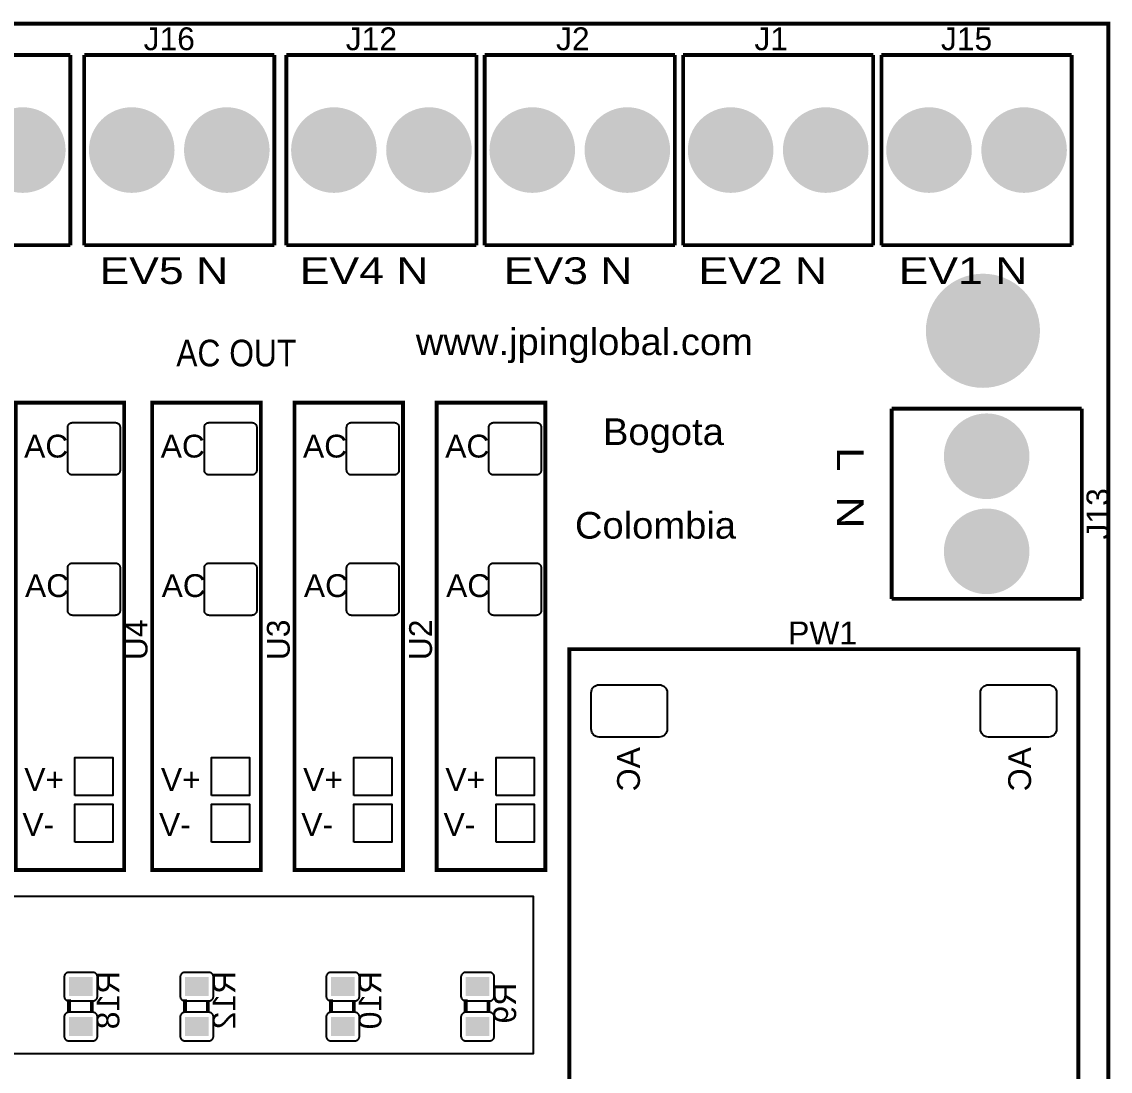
# Model space of a CAD drawing. Header units: inches. Extents: x -2.62 to 2.61, y -2.28 to 2.28.
# Drawn here: x 0.323 to 2.612, y 0.069 to 2.276 of the extents above; entities that cross this region are included whole.
import ezdxf

# ---------------------------------------------------------------- set-up
doc = ezdxf.new("R2010")
doc.units = ezdxf.units.IN
doc.layers.get('0').update_dxf_attribs({"linetype": 'CONTINUOUS'})

# ---------------------------------------------------------------- blocks, each defined once
blk = doc.blocks.new('RPAD')
blk.add_trace([(-0.5, -0.5), (-0.5, 0.5), (0.5, -0.5), (0.5, 0.5)])
blk = doc.blocks.new('EPAD')
at = {"const_width": 0.5}
blk.add_lwpolyline([(-0.25, 0, 1), (0.25, 0, 1)], format="xyb", close=True, dxfattribs=at)

msp = doc.modelspace()

# ---------------------------------------------------------------- linework, layer by layer
at = {"const_width": 0.008}
for points in [[(-2.612283, -2.271654), (2.608189, -2.271654), (2.608189, 2.271654), (-2.612283, 2.271654), (-2.612283, -2.271654)], [(-2.612283, -2.271654), (2.608189, -2.271654), (2.608189, 2.271654), (-2.612283, 2.271654), (-2.612283, -2.271654)], [(-2.612283, -2.271654), (2.608189, -2.271654), (2.608189, 2.271654), (-2.612283, 2.271654), (-2.612283, -2.271654)], [(0.024724, 2.205906), (0.424724, 2.205906)], [(0.024724, 2.205906), (0.424724, 2.205906)], [(0.024724, 2.205906), (0.424724, 2.205906)], [(0.424724, 2.205906), (0.424724, 1.805906)], [(0.424724, 2.205906), (0.424724, 1.805906)], [(0.424724, 2.205906), (0.424724, 1.805906)], [(0.453858, 2.205906), (0.453858, 1.805906)], [(0.453858, 2.205906), (0.853858, 2.205906)], [(0.453858, 2.205906), (0.453858, 1.805906)], [(0.453858, 2.205906), (0.853858, 2.205906)], [(0.453858, 2.205906), (0.453858, 1.805906)], [(0.453858, 2.205906), (0.853858, 2.205906)], [(0.853858, 2.205906), (0.853858, 1.805906)], [(0.853858, 2.205906), (0.853858, 1.805906)], [(0.853858, 2.205906), (0.853858, 1.805906)], [(0.879055, 2.205906), (0.879055, 1.805906)], [(0.879055, 2.205906), (1.279055, 2.205906)], [(0.879055, 2.205906), (0.879055, 1.805906)], [(0.879055, 2.205906), (1.279055, 2.205906)], [(0.879055, 2.205906), (0.879055, 1.805906)], [(0.879055, 2.205906), (1.279055, 2.205906)], [(1.279055, 2.205906), (1.279055, 1.805906)], [(1.279055, 2.205906), (1.279055, 1.805906)], [(1.279055, 2.205906), (1.279055, 1.805906)], [(1.296378, 2.205906), (1.296378, 1.805906)], [(1.296378, 2.205906), (1.696378, 2.205906)], [(1.296378, 2.205906), (1.296378, 1.805906)], [(1.296378, 2.205906), (1.696378, 2.205906)], [(1.296378, 2.205906), (1.296378, 1.805906)], [(1.296378, 2.205906), (1.696378, 2.205906)], [(1.696378, 2.205906), (1.696378, 1.805906)], [(1.696378, 2.205906), (1.696378, 1.805906)], [(1.696378, 2.205906), (1.696378, 1.805906)], [(1.713701, 2.205906), (1.713701, 1.805906)], [(1.713701, 2.205906), (2.113701, 2.205906)], [(1.713701, 2.205906), (1.713701, 1.805906)], [(1.713701, 2.205906), (2.113701, 2.205906)], [(1.713701, 2.205906), (1.713701, 1.805906)], [(1.713701, 2.205906), (2.113701, 2.205906)], [(2.113701, 2.205906), (2.113701, 1.805906)], [(2.113701, 2.205906), (2.113701, 1.805906)], [(2.113701, 2.205906), (2.113701, 1.805906)], [(2.131024, 2.205906), (2.131024, 1.805906)], [(2.131024, 2.205906), (2.531024, 2.205906)], [(2.131024, 2.205906), (2.131024, 1.805906)], [(2.131024, 2.205906), (2.531024, 2.205906)], [(2.131024, 2.205906), (2.131024, 1.805906)], [(2.131024, 2.205906), (2.531024, 2.205906)], [(2.531024, 2.205906), (2.531024, 1.805906)], [(2.531024, 2.205906), (2.531024, 1.805906)], [(2.531024, 2.205906), (2.531024, 1.805906)], [(0.024724, 1.805906), (0.424724, 1.805906)], [(0.024724, 1.805906), (0.424724, 1.805906)], [(0.024724, 1.805906), (0.424724, 1.805906)], [(0.453858, 1.805906), (0.853858, 1.805906)], [(0.453858, 1.805906), (0.853858, 1.805906)], [(0.453858, 1.805906), (0.853858, 1.805906)], [(0.879055, 1.805906), (1.279055, 1.805906)], [(0.879055, 1.805906), (1.279055, 1.805906)], [(0.879055, 1.805906), (1.279055, 1.805906)], [(1.296378, 1.805906), (1.696378, 1.805906)], [(1.296378, 1.805906), (1.696378, 1.805906)], [(1.296378, 1.805906), (1.696378, 1.805906)], [(1.713701, 1.805906), (2.113701, 1.805906)], [(1.713701, 1.805906), (2.113701, 1.805906)], [(1.713701, 1.805906), (2.113701, 1.805906)], [(2.131024, 1.805906), (2.531024, 1.805906)], [(2.131024, 1.805906), (2.531024, 1.805906)], [(2.131024, 1.805906), (2.531024, 1.805906)], [(0.309591, 0.492126), (0.537937, 0.492126), (0.537937, 1.474693), (0.309591, 1.474693), (0.309591, 0.492126)], [(0.309591, 0.492126), (0.537937, 0.492126), (0.537937, 1.474693), (0.309591, 1.474693), (0.309591, 0.492126)], [(0.309591, 0.492126), (0.537937, 0.492126), (0.537937, 1.474693), (0.309591, 1.474693), (0.309591, 0.492126)], [(0.596992, 0.492126), (0.825339, 0.492126), (0.825339, 1.474693), (0.596992, 1.474693), (0.596992, 0.492126)], [(0.596992, 0.492126), (0.825339, 0.492126), (0.825339, 1.474693), (0.596992, 1.474693), (0.596992, 0.492126)], [(0.596992, 0.492126), (0.825339, 0.492126), (0.825339, 1.474693), (0.596992, 1.474693), (0.596992, 0.492126)], [(0.896205, 0.492126), (1.124551, 0.492126), (1.124551, 1.474693), (0.896205, 1.474693), (0.896205, 0.492126)], [(0.896205, 0.492126), (1.124551, 0.492126), (1.124551, 1.474693), (0.896205, 1.474693), (0.896205, 0.492126)], [(0.896205, 0.492126), (1.124551, 0.492126), (1.124551, 1.474693), (0.896205, 1.474693), (0.896205, 0.492126)], [(1.195417, 0.492126), (1.423764, 0.492126), (1.423764, 1.474693), (1.195417, 1.474693), (1.195417, 0.492126)], [(1.195417, 0.492126), (1.423764, 0.492126), (1.423764, 1.474693), (1.195417, 1.474693), (1.195417, 0.492126)], [(1.195417, 0.492126), (1.423764, 0.492126), (1.423764, 1.474693), (1.195417, 1.474693), (1.195417, 0.492126)], [(2.552283, 1.462205), (2.152283, 1.462205)], [(2.152283, 1.462205), (2.152283, 1.062205)], [(2.552283, 1.462205), (2.152283, 1.462205)], [(2.152283, 1.462205), (2.152283, 1.062205)], [(2.552283, 1.462205), (2.152283, 1.462205)], [(2.152283, 1.462205), (2.152283, 1.062205)], [(2.552283, 1.462205), (2.552283, 1.062205)], [(2.552283, 1.462205), (2.552283, 1.062205)], [(2.552283, 1.462205), (2.552283, 1.062205)], [(2.552283, 1.062205), (2.152283, 1.062205)], [(2.552283, 1.062205), (2.152283, 1.062205)], [(2.552283, 1.062205), (2.152283, 1.062205)], [(1.474331, -1.106299), (2.545197, -1.106299), (2.545197, 0.956693), (1.474331, 0.956693), (1.474331, -1.106299)], [(1.474331, -1.106299), (2.545197, -1.106299), (2.545197, 0.956693), (1.474331, 0.956693), (1.474331, -1.106299)], [(1.474331, -1.106299), (2.545197, -1.106299), (2.545197, 0.956693), (1.474331, 0.956693), (1.474331, -1.106299)], [(0.421772, 0.192055), (0.421772, 0.220055)], [(0.421772, 0.192055), (0.421772, 0.220055)], [(0.421772, 0.192055), (0.421772, 0.220055)], [(0.469772, 0.192055), (0.469772, 0.219055)], [(0.469772, 0.192055), (0.469772, 0.219055)], [(0.469772, 0.192055), (0.469772, 0.219055)], [(0.665866, 0.192055), (0.665866, 0.220055)], [(0.665866, 0.192055), (0.665866, 0.220055)], [(0.665866, 0.192055), (0.665866, 0.220055)], [(0.713866, 0.192055), (0.713866, 0.219055)], [(0.713866, 0.192055), (0.713866, 0.219055)], [(0.713866, 0.192055), (0.713866, 0.219055)], [(0.972953, 0.192055), (0.972953, 0.220055)], [(0.972953, 0.192055), (0.972953, 0.220055)], [(0.972953, 0.192055), (0.972953, 0.220055)], [(1.020953, 0.192055), (1.020953, 0.219055)], [(1.020953, 0.192055), (1.020953, 0.219055)], [(1.020953, 0.192055), (1.020953, 0.219055)], [(1.256417, 0.192055), (1.256417, 0.220055)], [(1.256417, 0.192055), (1.256417, 0.220055)], [(1.256417, 0.192055), (1.256417, 0.220055)], [(1.304417, 0.192055), (1.304417, 0.219055)], [(1.304417, 0.192055), (1.304417, 0.219055)], [(1.304417, 0.192055), (1.304417, 0.219055)]]:
    msp.add_lwpolyline(points, dxfattribs=at)
for points in [[(0.419331, 1.332953), (0.419331, 1.422953), (0.419381, 1.423992), (0.41953, 1.424997), (0.419772, 1.425964), (0.420102, 1.426888), (0.420517, 1.427765), (0.421012, 1.428589), (0.421581, 1.429356), (0.422221, 1.430062), (0.422928, 1.430702), (0.423695, 1.431272), (0.424519, 1.431766), (0.425395, 1.432181), (0.426319, 1.432512), (0.427286, 1.432754), (0.428291, 1.432902), (0.429331, 1.432953), (0.519331, 1.432953), (0.52037, 1.432902), (0.521375, 1.432754), (0.522342, 1.432512), (0.523266, 1.432181), (0.524143, 1.431766), (0.524967, 1.431272), (0.525734, 1.430702), (0.52644, 1.430062), (0.52708, 1.429356), (0.52765, 1.428589), (0.528144, 1.427765), (0.528559, 1.426888), (0.52889, 1.425964), (0.529132, 1.424997), (0.52928, 1.423992), (0.529331, 1.422953), (0.529331, 1.332953), (0.52928, 1.331913), (0.529132, 1.330908), (0.52889, 1.329941), (0.528559, 1.329017), (0.528144, 1.328141), (0.52765, 1.327317), (0.52708, 1.326549), (0.52644, 1.325843), (0.525734, 1.325203), (0.524967, 1.324634), (0.524143, 1.324139), (0.523266, 1.323724), (0.522342, 1.323394), (0.521375, 1.323152), (0.52037, 1.323003), (0.519331, 1.322953), (0.429331, 1.322953), (0.428291, 1.323003), (0.427286, 1.323152), (0.426319, 1.323394), (0.425395, 1.323724), (0.424519, 1.324139), (0.423695, 1.324634), (0.422928, 1.325203), (0.422221, 1.325843), (0.421581, 1.326549), (0.421012, 1.327317), (0.420517, 1.328141), (0.420102, 1.329017), (0.419772, 1.329941), (0.41953, 1.330908), (0.419381, 1.331913), (0.419331, 1.332953)], [(0.706732, 1.332953), (0.706732, 1.422953), (0.706783, 1.423992), (0.706931, 1.424997), (0.707173, 1.425964), (0.707504, 1.426888), (0.707919, 1.427765), (0.708413, 1.428589), (0.708983, 1.429356), (0.709623, 1.430062), (0.710329, 1.430702), (0.711096, 1.431272), (0.71192, 1.431766), (0.712797, 1.432181), (0.713721, 1.432512), (0.714688, 1.432754), (0.715693, 1.432902), (0.716732, 1.432953), (0.806732, 1.432953), (0.807772, 1.432902), (0.808777, 1.432754), (0.809744, 1.432512), (0.810668, 1.432181), (0.811544, 1.431766), (0.812368, 1.431272), (0.813135, 1.430702), (0.813842, 1.430062), (0.814482, 1.429356), (0.815051, 1.428589), (0.815546, 1.427765), (0.815961, 1.426888), (0.816291, 1.425964), (0.816533, 1.424997), (0.816682, 1.423992), (0.816732, 1.422953), (0.816732, 1.332953), (0.816682, 1.331913), (0.816533, 1.330908), (0.816291, 1.329941), (0.815961, 1.329017), (0.815546, 1.328141), (0.815051, 1.327317), (0.814482, 1.326549), (0.813842, 1.325843), (0.813135, 1.325203), (0.812368, 1.324634), (0.811544, 1.324139), (0.810668, 1.323724), (0.809744, 1.323394), (0.808777, 1.323152), (0.807772, 1.323003), (0.806732, 1.322953), (0.716732, 1.322953), (0.715693, 1.323003), (0.714688, 1.323152), (0.713721, 1.323394), (0.712797, 1.323724), (0.71192, 1.324139), (0.711096, 1.324634), (0.710329, 1.325203), (0.709623, 1.325843), (0.708983, 1.326549), (0.708413, 1.327317), (0.707919, 1.328141), (0.707504, 1.329017), (0.707173, 1.329941), (0.706931, 1.330908), (0.706783, 1.331913), (0.706732, 1.332953)], [(1.005945, 1.332953), (1.005945, 1.422953), (1.005995, 1.423992), (1.006144, 1.424997), (1.006386, 1.425964), (1.006717, 1.426888), (1.007131, 1.427765), (1.007626, 1.428589), (1.008195, 1.429356), (1.008835, 1.430062), (1.009542, 1.430702), (1.010309, 1.431272), (1.011133, 1.431766), (1.012009, 1.432181), (1.012933, 1.432512), (1.0139, 1.432754), (1.014906, 1.432902), (1.015945, 1.432953), (1.105945, 1.432953), (1.106984, 1.432902), (1.107989, 1.432754), (1.108956, 1.432512), (1.10988, 1.432181), (1.110757, 1.431766), (1.111581, 1.431272), (1.112348, 1.430702), (1.113054, 1.430062), (1.113694, 1.429356), (1.114264, 1.428589), (1.114759, 1.427765), (1.115173, 1.426888), (1.115504, 1.425964), (1.115746, 1.424997), (1.115894, 1.423992), (1.115945, 1.422953), (1.115945, 1.332953), (1.115894, 1.331913), (1.115746, 1.330908), (1.115504, 1.329941), (1.115173, 1.329017), (1.114759, 1.328141), (1.114264, 1.327317), (1.113694, 1.326549), (1.113054, 1.325843), (1.112348, 1.325203), (1.111581, 1.324634), (1.110757, 1.324139), (1.10988, 1.323724), (1.108956, 1.323394), (1.107989, 1.323152), (1.106984, 1.323003), (1.105945, 1.322953), (1.015945, 1.322953), (1.014906, 1.323003), (1.0139, 1.323152), (1.012933, 1.323394), (1.012009, 1.323724), (1.011133, 1.324139), (1.010309, 1.324634), (1.009542, 1.325203), (1.008835, 1.325843), (1.008195, 1.326549), (1.007626, 1.327317), (1.007131, 1.328141), (1.006717, 1.329017), (1.006386, 1.329941), (1.006144, 1.330908), (1.005995, 1.331913), (1.005945, 1.332953)], [(1.305157, 1.332953), (1.305157, 1.422953), (1.305208, 1.423992), (1.305356, 1.424997), (1.305598, 1.425964), (1.305929, 1.426888), (1.306344, 1.427765), (1.306839, 1.428589), (1.307408, 1.429356), (1.308048, 1.430062), (1.308754, 1.430702), (1.309522, 1.431272), (1.310346, 1.431766), (1.311222, 1.432181), (1.312146, 1.432512), (1.313113, 1.432754), (1.314118, 1.432902), (1.315157, 1.432953), (1.405157, 1.432953), (1.406197, 1.432902), (1.407202, 1.432754), (1.408169, 1.432512), (1.409093, 1.432181), (1.409969, 1.431766), (1.410793, 1.431272), (1.411561, 1.430702), (1.412267, 1.430062), (1.412907, 1.429356), (1.413476, 1.428589), (1.413971, 1.427765), (1.414386, 1.426888), (1.414717, 1.425964), (1.414959, 1.424997), (1.415107, 1.423992), (1.415157, 1.422953), (1.415157, 1.332953), (1.415107, 1.331913), (1.414959, 1.330908), (1.414717, 1.329941), (1.414386, 1.329017), (1.413971, 1.328141), (1.413476, 1.327317), (1.412907, 1.326549), (1.412267, 1.325843), (1.411561, 1.325203), (1.410793, 1.324634), (1.409969, 1.324139), (1.409093, 1.323724), (1.408169, 1.323394), (1.407202, 1.323152), (1.406197, 1.323003), (1.405157, 1.322953), (1.315157, 1.322953), (1.314118, 1.323003), (1.313113, 1.323152), (1.312146, 1.323394), (1.311222, 1.323724), (1.310346, 1.324139), (1.309522, 1.324634), (1.308754, 1.325203), (1.308048, 1.325843), (1.307408, 1.326549), (1.306839, 1.327317), (1.306344, 1.328141), (1.305929, 1.329017), (1.305598, 1.329941), (1.305356, 1.330908), (1.305208, 1.331913), (1.305157, 1.332953)], [(0.419331, 1.037677), (0.419331, 1.127677), (0.419381, 1.128717), (0.41953, 1.129722), (0.419772, 1.130689), (0.420102, 1.131613), (0.420517, 1.132489), (0.421012, 1.133313), (0.421581, 1.134081), (0.422221, 1.134787), (0.422928, 1.135427), (0.423695, 1.135996), (0.424519, 1.136491), (0.425395, 1.136906), (0.426319, 1.137236), (0.427286, 1.137478), (0.428291, 1.137627), (0.429331, 1.137677), (0.519331, 1.137677), (0.52037, 1.137627), (0.521375, 1.137478), (0.522342, 1.137236), (0.523266, 1.136906), (0.524143, 1.136491), (0.524967, 1.135996), (0.525734, 1.135427), (0.52644, 1.134787), (0.52708, 1.134081), (0.52765, 1.133313), (0.528144, 1.132489), (0.528559, 1.131613), (0.52889, 1.130689), (0.529132, 1.129722), (0.52928, 1.128717), (0.529331, 1.127677), (0.529331, 1.037677), (0.52928, 1.036638), (0.529132, 1.035633), (0.52889, 1.034666), (0.528559, 1.033742), (0.528144, 1.032865), (0.52765, 1.032041), (0.52708, 1.031274), (0.52644, 1.030568), (0.525734, 1.029928), (0.524967, 1.029358), (0.524143, 1.028864), (0.523266, 1.028449), (0.522342, 1.028118), (0.521375, 1.027876), (0.52037, 1.027728), (0.519331, 1.027677), (0.429331, 1.027677), (0.428291, 1.027728), (0.427286, 1.027876), (0.426319, 1.028118), (0.425395, 1.028449), (0.424519, 1.028864), (0.423695, 1.029358), (0.422928, 1.029928), (0.422221, 1.030568), (0.421581, 1.031274), (0.421012, 1.032041), (0.420517, 1.032865), (0.420102, 1.033742), (0.419772, 1.034666), (0.41953, 1.035633), (0.419381, 1.036638), (0.419331, 1.037677)], [(0.706732, 1.037677), (0.706732, 1.127677), (0.706783, 1.128717), (0.706931, 1.129722), (0.707173, 1.130689), (0.707504, 1.131613), (0.707919, 1.132489), (0.708413, 1.133313), (0.708983, 1.134081), (0.709623, 1.134787), (0.710329, 1.135427), (0.711096, 1.135996), (0.71192, 1.136491), (0.712797, 1.136906), (0.713721, 1.137236), (0.714688, 1.137478), (0.715693, 1.137627), (0.716732, 1.137677), (0.806732, 1.137677), (0.807772, 1.137627), (0.808777, 1.137478), (0.809744, 1.137236), (0.810668, 1.136906), (0.811544, 1.136491), (0.812368, 1.135996), (0.813135, 1.135427), (0.813842, 1.134787), (0.814482, 1.134081), (0.815051, 1.133313), (0.815546, 1.132489), (0.815961, 1.131613), (0.816291, 1.130689), (0.816533, 1.129722), (0.816682, 1.128717), (0.816732, 1.127677), (0.816732, 1.037677), (0.816682, 1.036638), (0.816533, 1.035633), (0.816291, 1.034666), (0.815961, 1.033742), (0.815546, 1.032865), (0.815051, 1.032041), (0.814482, 1.031274), (0.813842, 1.030568), (0.813135, 1.029928), (0.812368, 1.029358), (0.811544, 1.028864), (0.810668, 1.028449), (0.809744, 1.028118), (0.808777, 1.027876), (0.807772, 1.027728), (0.806732, 1.027677), (0.716732, 1.027677), (0.715693, 1.027728), (0.714688, 1.027876), (0.713721, 1.028118), (0.712797, 1.028449), (0.71192, 1.028864), (0.711096, 1.029358), (0.710329, 1.029928), (0.709623, 1.030568), (0.708983, 1.031274), (0.708413, 1.032041), (0.707919, 1.032865), (0.707504, 1.033742), (0.707173, 1.034666), (0.706931, 1.035633), (0.706783, 1.036638), (0.706732, 1.037677)], [(1.005945, 1.037677), (1.005945, 1.127677), (1.005995, 1.128717), (1.006144, 1.129722), (1.006386, 1.130689), (1.006717, 1.131613), (1.007131, 1.132489), (1.007626, 1.133313), (1.008195, 1.134081), (1.008835, 1.134787), (1.009542, 1.135427), (1.010309, 1.135996), (1.011133, 1.136491), (1.012009, 1.136906), (1.012933, 1.137236), (1.0139, 1.137478), (1.014906, 1.137627), (1.015945, 1.137677), (1.105945, 1.137677), (1.106984, 1.137627), (1.107989, 1.137478), (1.108956, 1.137236), (1.10988, 1.136906), (1.110757, 1.136491), (1.111581, 1.135996), (1.112348, 1.135427), (1.113054, 1.134787), (1.113694, 1.134081), (1.114264, 1.133313), (1.114759, 1.132489), (1.115173, 1.131613), (1.115504, 1.130689), (1.115746, 1.129722), (1.115894, 1.128717), (1.115945, 1.127677), (1.115945, 1.037677), (1.115894, 1.036638), (1.115746, 1.035633), (1.115504, 1.034666), (1.115173, 1.033742), (1.114759, 1.032865), (1.114264, 1.032041), (1.113694, 1.031274), (1.113054, 1.030568), (1.112348, 1.029928), (1.111581, 1.029358), (1.110757, 1.028864), (1.10988, 1.028449), (1.108956, 1.028118), (1.107989, 1.027876), (1.106984, 1.027728), (1.105945, 1.027677), (1.015945, 1.027677), (1.014906, 1.027728), (1.0139, 1.027876), (1.012933, 1.028118), (1.012009, 1.028449), (1.011133, 1.028864), (1.010309, 1.029358), (1.009542, 1.029928), (1.008835, 1.030568), (1.008195, 1.031274), (1.007626, 1.032041), (1.007131, 1.032865), (1.006717, 1.033742), (1.006386, 1.034666), (1.006144, 1.035633), (1.005995, 1.036638), (1.005945, 1.037677)], [(1.305157, 1.037677), (1.305157, 1.127677), (1.305208, 1.128717), (1.305356, 1.129722), (1.305598, 1.130689), (1.305929, 1.131613), (1.306344, 1.132489), (1.306839, 1.133313), (1.307408, 1.134081), (1.308048, 1.134787), (1.308754, 1.135427), (1.309522, 1.135996), (1.310346, 1.136491), (1.311222, 1.136906), (1.312146, 1.137236), (1.313113, 1.137478), (1.314118, 1.137627), (1.315157, 1.137677), (1.405157, 1.137677), (1.406197, 1.137627), (1.407202, 1.137478), (1.408169, 1.137236), (1.409093, 1.136906), (1.409969, 1.136491), (1.410793, 1.135996), (1.411561, 1.135427), (1.412267, 1.134787), (1.412907, 1.134081), (1.413476, 1.133313), (1.413971, 1.132489), (1.414386, 1.131613), (1.414717, 1.130689), (1.414959, 1.129722), (1.415107, 1.128717), (1.415157, 1.127677), (1.415157, 1.037677), (1.415107, 1.036638), (1.414959, 1.035633), (1.414717, 1.034666), (1.414386, 1.033742), (1.413971, 1.032865), (1.413476, 1.032041), (1.412907, 1.031274), (1.412267, 1.030568), (1.411561, 1.029928), (1.410793, 1.029358), (1.409969, 1.028864), (1.409093, 1.028449), (1.408169, 1.028118), (1.407202, 1.027876), (1.406197, 1.027728), (1.405157, 1.027677), (1.315157, 1.027677), (1.314118, 1.027728), (1.313113, 1.027876), (1.312146, 1.028118), (1.311222, 1.028449), (1.310346, 1.028864), (1.309522, 1.029358), (1.308754, 1.029928), (1.308048, 1.030568), (1.307408, 1.031274), (1.306839, 1.032041), (1.306344, 1.032865), (1.305929, 1.033742), (1.305598, 1.034666), (1.305356, 1.035633), (1.305208, 1.036638), (1.305157, 1.037677)], [(1.520315, 0.788772), (1.520315, 0.864772), (1.520653, 0.868248), (1.521626, 0.871462), (1.523172, 0.874353), (1.525229, 0.876857), (1.527734, 0.878914), (1.530625, 0.88046), (1.533839, 0.881433), (1.537315, 0.881772), (1.663315, 0.881772), (1.666791, 0.881433), (1.670005, 0.88046), (1.672896, 0.878914), (1.675401, 0.876857), (1.677457, 0.874353), (1.679004, 0.871462), (1.679977, 0.868248), (1.680315, 0.864772), (1.680315, 0.788772), (1.679977, 0.785296), (1.679004, 0.782081), (1.677457, 0.779191), (1.675401, 0.776686), (1.672896, 0.774629), (1.670005, 0.773083), (1.666791, 0.77211), (1.663315, 0.771772), (1.537315, 0.771772), (1.533839, 0.77211), (1.530625, 0.773083), (1.527734, 0.774629), (1.525229, 0.776686), (1.523172, 0.779191), (1.521626, 0.782081), (1.520653, 0.785296), (1.520315, 0.788772)], [(2.339213, 0.788772), (2.339213, 0.864772), (2.339551, 0.868248), (2.340524, 0.871462), (2.34207, 0.874353), (2.344127, 0.876857), (2.346631, 0.878914), (2.349522, 0.88046), (2.352737, 0.881433), (2.356213, 0.881772), (2.482213, 0.881772), (2.485689, 0.881433), (2.488903, 0.88046), (2.491794, 0.878914), (2.494298, 0.876857), (2.496355, 0.874353), (2.497901, 0.871462), (2.498874, 0.868248), (2.499213, 0.864772), (2.499213, 0.788772), (2.498874, 0.785296), (2.497901, 0.782081), (2.496355, 0.779191), (2.494298, 0.776686), (2.491794, 0.774629), (2.488903, 0.773083), (2.485689, 0.77211), (2.482213, 0.771772), (2.356213, 0.771772), (2.352737, 0.77211), (2.349522, 0.773083), (2.346631, 0.774629), (2.344127, 0.776686), (2.34207, 0.779191), (2.340524, 0.782081), (2.339551, 0.785296), (2.339213, 0.788772)], [(0.434331, 0.648976), (0.434331, 0.728976), (0.514331, 0.728976), (0.514331, 0.648976), (0.434331, 0.648976)], [(0.721732, 0.648976), (0.721732, 0.728976), (0.801732, 0.728976), (0.801732, 0.648976), (0.721732, 0.648976)], [(1.020945, 0.648976), (1.020945, 0.728976), (1.100945, 0.728976), (1.100945, 0.648976), (1.020945, 0.648976)], [(1.320157, 0.648976), (1.320157, 0.728976), (1.400157, 0.728976), (1.400157, 0.648976), (1.320157, 0.648976)], [(0.434331, 0.550551), (0.434331, 0.630551), (0.514331, 0.630551), (0.514331, 0.550551), (0.434331, 0.550551)], [(0.721732, 0.550551), (0.721732, 0.630551), (0.801732, 0.630551), (0.801732, 0.550551), (0.721732, 0.550551)], [(1.020945, 0.550551), (1.020945, 0.630551), (1.100945, 0.630551), (1.100945, 0.550551), (1.020945, 0.550551)], [(1.320157, 0.550551), (1.320157, 0.630551), (1.400157, 0.630551), (1.400157, 0.550551), (1.320157, 0.550551)], [(0.481772, 0.227055), (0.481772, 0.267055), (0.481721, 0.268094), (0.481573, 0.2691), (0.481331, 0.270067), (0.481, 0.270991), (0.480585, 0.271867), (0.480091, 0.272691), (0.479521, 0.273459), (0.478881, 0.274165), (0.478175, 0.274805), (0.477407, 0.275374), (0.476583, 0.275869), (0.475707, 0.276283), (0.474783, 0.276614), (0.473816, 0.276856), (0.472811, 0.277005), (0.471772, 0.277055), (0.421772, 0.277055), (0.420732, 0.277005), (0.419727, 0.276856), (0.41876, 0.276614), (0.417836, 0.276283), (0.41696, 0.275869), (0.416136, 0.275374), (0.415369, 0.274805), (0.414662, 0.274165), (0.414022, 0.273459), (0.413453, 0.272691), (0.412958, 0.271867), (0.412543, 0.270991), (0.412213, 0.270067), (0.41197, 0.2691), (0.411822, 0.268094), (0.411772, 0.267055), (0.411772, 0.227055), (0.411822, 0.226016), (0.41197, 0.225011), (0.412213, 0.224044), (0.412543, 0.22312), (0.412958, 0.222243), (0.413453, 0.221419), (0.414022, 0.220652), (0.414662, 0.219946), (0.415369, 0.219306), (0.416136, 0.218736), (0.41696, 0.218242), (0.417836, 0.217827), (0.41876, 0.217496), (0.419727, 0.217254), (0.420732, 0.217106), (0.421772, 0.217055), (0.471772, 0.217055), (0.472811, 0.217106), (0.473816, 0.217254), (0.474783, 0.217496), (0.475707, 0.217827), (0.476583, 0.218242), (0.477407, 0.218736), (0.478175, 0.219306), (0.478881, 0.219946), (0.479521, 0.220652), (0.480091, 0.221419), (0.480585, 0.222243), (0.481, 0.22312), (0.481331, 0.224044), (0.481573, 0.225011), (0.481721, 0.226016), (0.481772, 0.227055)], [(0.725866, 0.227055), (0.725866, 0.267055), (0.725816, 0.268094), (0.725667, 0.2691), (0.725425, 0.270067), (0.725094, 0.270991), (0.72468, 0.271867), (0.724185, 0.272691), (0.723616, 0.273459), (0.722976, 0.274165), (0.722269, 0.274805), (0.721502, 0.275374), (0.720678, 0.275869), (0.719802, 0.276283), (0.718878, 0.276614), (0.717911, 0.276856), (0.716906, 0.277005), (0.715866, 0.277055), (0.665866, 0.277055), (0.664827, 0.277005), (0.663822, 0.276856), (0.662855, 0.276614), (0.661931, 0.276283), (0.661054, 0.275869), (0.66023, 0.275374), (0.659463, 0.274805), (0.658757, 0.274165), (0.658117, 0.273459), (0.657547, 0.272691), (0.657052, 0.271867), (0.656638, 0.270991), (0.656307, 0.270067), (0.656065, 0.2691), (0.655917, 0.268094), (0.655866, 0.267055), (0.655866, 0.227055), (0.655917, 0.226016), (0.656065, 0.225011), (0.656307, 0.224044), (0.656638, 0.22312), (0.657052, 0.222243), (0.657547, 0.221419), (0.658117, 0.220652), (0.658757, 0.219946), (0.659463, 0.219306), (0.66023, 0.218736), (0.661054, 0.218242), (0.661931, 0.217827), (0.662855, 0.217496), (0.663822, 0.217254), (0.664827, 0.217106), (0.665866, 0.217055), (0.715866, 0.217055), (0.716906, 0.217106), (0.717911, 0.217254), (0.718878, 0.217496), (0.719802, 0.217827), (0.720678, 0.218242), (0.721502, 0.218736), (0.722269, 0.219306), (0.722976, 0.219946), (0.723616, 0.220652), (0.724185, 0.221419), (0.72468, 0.222243), (0.725094, 0.22312), (0.725425, 0.224044), (0.725667, 0.225011), (0.725816, 0.226016), (0.725866, 0.227055)], [(1.032953, 0.227055), (1.032953, 0.267055), (1.032902, 0.268094), (1.032754, 0.2691), (1.032512, 0.270067), (1.032181, 0.270991), (1.031767, 0.271867), (1.031272, 0.272691), (1.030702, 0.273459), (1.030062, 0.274165), (1.029356, 0.274805), (1.028589, 0.275374), (1.027765, 0.275869), (1.026888, 0.276283), (1.025964, 0.276614), (1.024997, 0.276856), (1.023992, 0.277005), (1.022953, 0.277055), (0.972953, 0.277055), (0.971913, 0.277005), (0.970908, 0.276856), (0.969941, 0.276614), (0.969017, 0.276283), (0.968141, 0.275869), (0.967317, 0.275374), (0.96655, 0.274805), (0.965843, 0.274165), (0.965203, 0.273459), (0.964634, 0.272691), (0.964139, 0.271867), (0.963724, 0.270991), (0.963394, 0.270067), (0.963152, 0.2691), (0.963003, 0.268094), (0.962953, 0.267055), (0.962953, 0.227055), (0.963003, 0.226016), (0.963152, 0.225011), (0.963394, 0.224044), (0.963724, 0.22312), (0.964139, 0.222243), (0.964634, 0.221419), (0.965203, 0.220652), (0.965843, 0.219946), (0.96655, 0.219306), (0.967317, 0.218736), (0.968141, 0.218242), (0.969017, 0.217827), (0.969941, 0.217496), (0.970908, 0.217254), (0.971913, 0.217106), (0.972953, 0.217055), (1.022953, 0.217055), (1.023992, 0.217106), (1.024997, 0.217254), (1.025964, 0.217496), (1.026888, 0.217827), (1.027765, 0.218242), (1.028589, 0.218736), (1.029356, 0.219306), (1.030062, 0.219946), (1.030702, 0.220652), (1.031272, 0.221419), (1.031767, 0.222243), (1.032181, 0.22312), (1.032512, 0.224044), (1.032754, 0.225011), (1.032902, 0.226016), (1.032953, 0.227055)], [(1.316417, 0.227055), (1.316417, 0.267055), (1.316367, 0.268094), (1.316219, 0.2691), (1.315976, 0.270067), (1.315646, 0.270991), (1.315231, 0.271867), (1.314736, 0.272691), (1.314167, 0.273459), (1.313527, 0.274165), (1.31282, 0.274805), (1.312053, 0.275374), (1.311229, 0.275869), (1.310353, 0.276283), (1.309429, 0.276614), (1.308462, 0.276856), (1.307457, 0.277005), (1.306417, 0.277055), (1.256417, 0.277055), (1.255378, 0.277005), (1.254373, 0.276856), (1.253406, 0.276614), (1.252482, 0.276283), (1.251606, 0.275869), (1.250781, 0.275374), (1.250014, 0.274805), (1.249308, 0.274165), (1.248668, 0.273459), (1.248098, 0.272691), (1.247604, 0.271867), (1.247189, 0.270991), (1.246858, 0.270067), (1.246616, 0.2691), (1.246468, 0.268094), (1.246417, 0.267055), (1.246417, 0.227055), (1.246468, 0.226016), (1.246616, 0.225011), (1.246858, 0.224044), (1.247189, 0.22312), (1.247604, 0.222243), (1.248098, 0.221419), (1.248668, 0.220652), (1.249308, 0.219946), (1.250014, 0.219306), (1.250781, 0.218736), (1.251606, 0.218242), (1.252482, 0.217827), (1.253406, 0.217496), (1.254373, 0.217254), (1.255378, 0.217106), (1.256417, 0.217055), (1.306417, 0.217055), (1.307457, 0.217106), (1.308462, 0.217254), (1.309429, 0.217496), (1.310353, 0.217827), (1.311229, 0.218242), (1.312053, 0.218736), (1.31282, 0.219306), (1.313527, 0.219946), (1.314167, 0.220652), (1.314736, 0.221419), (1.315231, 0.222243), (1.315646, 0.22312), (1.315976, 0.224044), (1.316219, 0.225011), (1.316367, 0.226016), (1.316417, 0.227055)], [(0.481772, 0.143055), (0.481772, 0.183055), (0.481721, 0.184094), (0.481573, 0.1851), (0.481331, 0.186067), (0.481, 0.186991), (0.480585, 0.187867), (0.480091, 0.188691), (0.479521, 0.189459), (0.478881, 0.190165), (0.478175, 0.190805), (0.477407, 0.191374), (0.476583, 0.191869), (0.475707, 0.192283), (0.474783, 0.192614), (0.473816, 0.192856), (0.472811, 0.193005), (0.471772, 0.193055), (0.421772, 0.193055), (0.420732, 0.193005), (0.419727, 0.192856), (0.41876, 0.192614), (0.417836, 0.192283), (0.41696, 0.191869), (0.416136, 0.191374), (0.415369, 0.190805), (0.414662, 0.190165), (0.414022, 0.189459), (0.413453, 0.188691), (0.412958, 0.187867), (0.412543, 0.186991), (0.412213, 0.186067), (0.41197, 0.1851), (0.411822, 0.184094), (0.411772, 0.183055), (0.411772, 0.143055), (0.411822, 0.142016), (0.41197, 0.141011), (0.412213, 0.140044), (0.412543, 0.13912), (0.412958, 0.138243), (0.413453, 0.137419), (0.414022, 0.136652), (0.414662, 0.135946), (0.415369, 0.135306), (0.416136, 0.134736), (0.41696, 0.134242), (0.417836, 0.133827), (0.41876, 0.133496), (0.419727, 0.133254), (0.420732, 0.133106), (0.421772, 0.133055), (0.471772, 0.133055), (0.472811, 0.133106), (0.473816, 0.133254), (0.474783, 0.133496), (0.475707, 0.133827), (0.476583, 0.134242), (0.477407, 0.134736), (0.478175, 0.135306), (0.478881, 0.135946), (0.479521, 0.136652), (0.480091, 0.137419), (0.480585, 0.138243), (0.481, 0.13912), (0.481331, 0.140044), (0.481573, 0.141011), (0.481721, 0.142016), (0.481772, 0.143055)], [(0.725866, 0.143055), (0.725866, 0.183055), (0.725816, 0.184094), (0.725667, 0.1851), (0.725425, 0.186067), (0.725094, 0.186991), (0.72468, 0.187867), (0.724185, 0.188691), (0.723616, 0.189459), (0.722976, 0.190165), (0.722269, 0.190805), (0.721502, 0.191374), (0.720678, 0.191869), (0.719802, 0.192283), (0.718878, 0.192614), (0.717911, 0.192856), (0.716906, 0.193005), (0.715866, 0.193055), (0.665866, 0.193055), (0.664827, 0.193005), (0.663822, 0.192856), (0.662855, 0.192614), (0.661931, 0.192283), (0.661054, 0.191869), (0.66023, 0.191374), (0.659463, 0.190805), (0.658757, 0.190165), (0.658117, 0.189459), (0.657547, 0.188691), (0.657052, 0.187867), (0.656638, 0.186991), (0.656307, 0.186067), (0.656065, 0.1851), (0.655917, 0.184094), (0.655866, 0.183055), (0.655866, 0.143055), (0.655917, 0.142016), (0.656065, 0.141011), (0.656307, 0.140044), (0.656638, 0.13912), (0.657052, 0.138243), (0.657547, 0.137419), (0.658117, 0.136652), (0.658757, 0.135946), (0.659463, 0.135306), (0.66023, 0.134736), (0.661054, 0.134242), (0.661931, 0.133827), (0.662855, 0.133496), (0.663822, 0.133254), (0.664827, 0.133106), (0.665866, 0.133055), (0.715866, 0.133055), (0.716906, 0.133106), (0.717911, 0.133254), (0.718878, 0.133496), (0.719802, 0.133827), (0.720678, 0.134242), (0.721502, 0.134736), (0.722269, 0.135306), (0.722976, 0.135946), (0.723616, 0.136652), (0.724185, 0.137419), (0.72468, 0.138243), (0.725094, 0.13912), (0.725425, 0.140044), (0.725667, 0.141011), (0.725816, 0.142016), (0.725866, 0.143055)], [(1.032953, 0.143055), (1.032953, 0.183055), (1.032902, 0.184094), (1.032754, 0.1851), (1.032512, 0.186067), (1.032181, 0.186991), (1.031767, 0.187867), (1.031272, 0.188691), (1.030702, 0.189459), (1.030062, 0.190165), (1.029356, 0.190805), (1.028589, 0.191374), (1.027765, 0.191869), (1.026888, 0.192283), (1.025964, 0.192614), (1.024997, 0.192856), (1.023992, 0.193005), (1.022953, 0.193055), (0.972953, 0.193055), (0.971913, 0.193005), (0.970908, 0.192856), (0.969941, 0.192614), (0.969017, 0.192283), (0.968141, 0.191869), (0.967317, 0.191374), (0.96655, 0.190805), (0.965843, 0.190165), (0.965203, 0.189459), (0.964634, 0.188691), (0.964139, 0.187867), (0.963724, 0.186991), (0.963394, 0.186067), (0.963152, 0.1851), (0.963003, 0.184094), (0.962953, 0.183055), (0.962953, 0.143055), (0.963003, 0.142016), (0.963152, 0.141011), (0.963394, 0.140044), (0.963724, 0.13912), (0.964139, 0.138243), (0.964634, 0.137419), (0.965203, 0.136652), (0.965843, 0.135946), (0.96655, 0.135306), (0.967317, 0.134736), (0.968141, 0.134242), (0.969017, 0.133827), (0.969941, 0.133496), (0.970908, 0.133254), (0.971913, 0.133106), (0.972953, 0.133055), (1.022953, 0.133055), (1.023992, 0.133106), (1.024997, 0.133254), (1.025964, 0.133496), (1.026888, 0.133827), (1.027765, 0.134242), (1.028589, 0.134736), (1.029356, 0.135306), (1.030062, 0.135946), (1.030702, 0.136652), (1.031272, 0.137419), (1.031767, 0.138243), (1.032181, 0.13912), (1.032512, 0.140044), (1.032754, 0.141011), (1.032902, 0.142016), (1.032953, 0.143055)], [(1.316417, 0.143055), (1.316417, 0.183055), (1.316367, 0.184094), (1.316219, 0.1851), (1.315976, 0.186067), (1.315646, 0.186991), (1.315231, 0.187867), (1.314736, 0.188691), (1.314167, 0.189459), (1.313527, 0.190165), (1.31282, 0.190805), (1.312053, 0.191374), (1.311229, 0.191869), (1.310353, 0.192283), (1.309429, 0.192614), (1.308462, 0.192856), (1.307457, 0.193005), (1.306417, 0.193055), (1.256417, 0.193055), (1.255378, 0.193005), (1.254373, 0.192856), (1.253406, 0.192614), (1.252482, 0.192283), (1.251606, 0.191869), (1.250781, 0.191374), (1.250014, 0.190805), (1.249308, 0.190165), (1.248668, 0.189459), (1.248098, 0.188691), (1.247604, 0.187867), (1.247189, 0.186991), (1.246858, 0.186067), (1.246616, 0.1851), (1.246468, 0.184094), (1.246417, 0.183055), (1.246417, 0.143055), (1.246468, 0.142016), (1.246616, 0.141011), (1.246858, 0.140044), (1.247189, 0.13912), (1.247604, 0.138243), (1.248098, 0.137419), (1.248668, 0.136652), (1.249308, 0.135946), (1.250014, 0.135306), (1.250781, 0.134736), (1.251606, 0.134242), (1.252482, 0.133827), (1.253406, 0.133496), (1.254373, 0.133254), (1.255378, 0.133106), (1.256417, 0.133055), (1.306417, 0.133055), (1.307457, 0.133106), (1.308462, 0.133254), (1.309429, 0.133496), (1.310353, 0.133827), (1.311229, 0.134242), (1.312053, 0.134736), (1.31282, 0.135306), (1.313527, 0.135946), (1.314167, 0.136652), (1.314736, 0.137419), (1.315231, 0.138243), (1.315646, 0.13912), (1.315976, 0.140044), (1.316219, 0.141011), (1.316367, 0.142016), (1.316417, 0.143055)]]:
    msp.add_lwpolyline(points, close=True)
msp.add_lwpolyline([(-0.690236, 0.106693), (1.39874, 0.106693), (1.39874, 0.436614), (-0.690236, 0.436614), (-0.690236, 0.106693)])

# ---------------------------------------------------------------- block references
for p, xscale, yscale in [((0.324724, 2.005906), 0.18, 0.18), ((0.553858, 2.005906), 0.18, 0.18), ((0.753858, 2.005906), 0.18, 0.18), ((0.979055, 2.005906), 0.18, 0.18), ((1.179055, 2.005906), 0.18, 0.18), ((1.396378, 2.005906), 0.18, 0.18), ((1.596378, 2.005906), 0.18, 0.18), ((1.813701, 2.005906), 0.18, 0.18), ((2.013701, 2.005906), 0.18, 0.18), ((2.231024, 2.005906), 0.18, 0.18), ((2.431024, 2.005906), 0.18, 0.18), ((2.344409, 1.625984), 0.24, 0.24), ((2.352283, 1.362205), 0.18, 0.18), ((2.352283, 1.162205), 0.18, 0.18)]:
    msp.add_blockref('EPAD', p, dxfattribs=dict(xscale=xscale, yscale=yscale))
at = {"xscale": 0.04, "yscale": 0.05, "rotation": -90}
for p in [(0.446772, 0.247055), (0.690866, 0.247055), (0.997953, 0.247055), (1.281417, 0.247055), (0.446772, 0.163055), (0.690866, 0.163055), (0.997953, 0.163055), (1.281417, 0.163055)]:
    msp.add_blockref('RPAD', p, dxfattribs=at)

# ---------------------------------------------------------------- texts
for s, height, width, p in [('J16', 0.048, 1.041667, (0.578858, 2.215906)), ('J16', 0.048, 1.041667, (0.578858, 2.215906)), ('J16', 0.048, 1.041667, (0.578858, 2.215906)), ('J12', 0.048, 1.041667, (1.004055, 2.215906)), ('J12', 0.048, 1.041667, (1.004055, 2.215906)), ('J12', 0.048, 1.041667, (1.004055, 2.215906)), ('J2', 0.048, 1.041667, (1.446378, 2.215906)), ('J2', 0.048, 1.041667, (1.446378, 2.215906)), ('J2', 0.048, 1.041667, (1.446378, 2.215906)), ('J1', 0.048, 1.041667, (1.863701, 2.215906)), ('J1', 0.048, 1.041667, (1.863701, 2.215906)), ('J1', 0.048, 1.041667, (1.863701, 2.215906)), ('J15', 0.048, 1.041667, (2.256024, 2.215906)), ('J15', 0.048, 1.041667, (2.256024, 2.215906)), ('J15', 0.048, 1.041667, (2.256024, 2.215906)), ('EV5 N', 0.056, 1.25, (0.486142, 1.724402)), ('EV5 N', 0.056, 1.25, (0.486142, 1.724402)), ('EV5 N', 0.056, 1.25, (0.486142, 1.724402)), ('EV4 N', 0.056, 1.25, (0.907402, 1.724402)), ('EV4 N', 0.056, 1.25, (0.907402, 1.724402)), ('EV4 N', 0.056, 1.25, (0.907402, 1.724402)), ('EV3 N', 0.056, 1.25, (1.336535, 1.724402)), ('EV3 N', 0.056, 1.25, (1.336535, 1.724402)), ('EV3 N', 0.056, 1.25, (1.336535, 1.724402)), ('EV2 N', 0.056, 1.25, (1.745984, 1.724402)), ('EV2 N', 0.056, 1.25, (1.745984, 1.724402)), ('EV2 N', 0.056, 1.25, (1.745984, 1.724402)), ('EV1 N', 0.056, 1.25, (2.167244, 1.724402)), ('EV1 N', 0.056, 1.25, (2.167244, 1.724402)), ('EV1 N', 0.056, 1.25, (2.167244, 1.724402)), ('www.jpinglobal.com', 0.056, 1.071429, (1.151496, 1.574795)), ('www.jpinglobal.com', 0.056, 1.071429, (1.151496, 1.574795)), ('www.jpinglobal.com', 0.056, 1.071429, (1.151496, 1.574795)), ('AC OUT', 0.056, 0.892857, (0.647559, 1.551173)), ('AC OUT', 0.056, 0.892857, (0.647559, 1.551173)), ('AC OUT', 0.056, 0.892857, (0.647559, 1.551173)), ('Bogota', 0.056, 1.071429, (1.545197, 1.385819)), ('Bogota', 0.056, 1.071429, (1.545197, 1.385819)), ('Bogota', 0.056, 1.071429, (1.545197, 1.385819)), ('AC', 0.048, 1.041667, (0.32748, 1.359457)), ('AC', 0.048, 1.041667, (0.32748, 1.359457)), ('AC', 0.048, 1.041667, (0.32748, 1.359457)), ('AC', 0.048, 1.041667, (0.614882, 1.359457)), ('AC', 0.048, 1.041667, (0.614882, 1.359457)), ('AC', 0.048, 1.041667, (0.614882, 1.359457)), ('AC', 0.048, 1.041667, (0.914094, 1.359457)), ('AC', 0.048, 1.041667, (0.914094, 1.359457)), ('AC', 0.048, 1.041667, (0.914094, 1.359457)), ('AC', 0.048, 1.041667, (1.213307, 1.359457)), ('AC', 0.048, 1.041667, (1.213307, 1.359457)), ('AC', 0.048, 1.041667, (1.213307, 1.359457)), ('Colombia', 0.056, 1.071429, (1.486142, 1.188969)), ('Colombia', 0.056, 1.071429, (1.486142, 1.188969)), ('Colombia', 0.056, 1.071429, (1.486142, 1.188969)), ('AC', 0.048, 1.041667, (0.329354, 1.066181)), ('AC', 0.048, 1.041667, (0.329354, 1.066181)), ('AC', 0.048, 1.041667, (0.329354, 1.066181)), ('AC', 0.048, 1.041667, (0.616756, 1.066181)), ('AC', 0.048, 1.041667, (0.616756, 1.066181)), ('AC', 0.048, 1.041667, (0.616756, 1.066181)), ('AC', 0.048, 1.041667, (0.915969, 1.066181)), ('AC', 0.048, 1.041667, (0.915969, 1.066181)), ('AC', 0.048, 1.041667, (0.915969, 1.066181)), ('AC', 0.048, 1.041667, (1.215181, 1.066181)), ('AC', 0.048, 1.041667, (1.215181, 1.066181)), ('AC', 0.048, 1.041667, (1.215181, 1.066181)), ('PW1', 0.048, 1.041667, (1.934764, 0.966693)), ('PW1', 0.048, 1.041667, (1.934764, 0.966693)), ('PW1', 0.048, 1.041667, (1.934764, 0.966693)), ('V+', 0.048, 1.041667, (0.327858, 0.65848)), ('V+', 0.048, 1.041667, (0.327858, 0.65848)), ('V+', 0.048, 1.041667, (0.327858, 0.65848)), ('V+', 0.048, 1.041667, (0.61526, 0.65848)), ('V+', 0.048, 1.041667, (0.61526, 0.65848)), ('V+', 0.048, 1.041667, (0.61526, 0.65848)), ('V+', 0.048, 1.041667, (0.914472, 0.65848)), ('V+', 0.048, 1.041667, (0.914472, 0.65848)), ('V+', 0.048, 1.041667, (0.914472, 0.65848)), ('V+', 0.048, 1.041667, (1.213685, 0.65848)), ('V+', 0.048, 1.041667, (1.213685, 0.65848)), ('V+', 0.048, 1.041667, (1.213685, 0.65848)), ('V-', 0.048, 1.041667, (0.323921, 0.563992)), ('V-', 0.048, 1.041667, (0.323921, 0.563992)), ('V-', 0.048, 1.041667, (0.323921, 0.563992)), ('V-', 0.048, 1.041667, (0.611323, 0.563992)), ('V-', 0.048, 1.041667, (0.611323, 0.563992)), ('V-', 0.048, 1.041667, (0.611323, 0.563992)), ('V-', 0.048, 1.041667, (0.910535, 0.563992)), ('V-', 0.048, 1.041667, (0.910535, 0.563992)), ('V-', 0.048, 1.041667, (0.910535, 0.563992)), ('V-', 0.048, 1.041667, (1.209748, 0.563992)), ('V-', 0.048, 1.041667, (1.209748, 0.563992)), ('V-', 0.048, 1.041667, (1.209748, 0.563992))]:
    msp.add_text(s, height=height, dxfattribs=dict(width=width)).set_placement(p)
for s, height, rotation, width, p in [('L  N', 0.056, -90, 1.25, (2.037315, 1.38189)), ('L  N', 0.056, -90, 1.25, (2.037315, 1.38189)), ('L  N', 0.056, -90, 1.25, (2.037315, 1.38189)), ('J13', 0.048, 90, 1.041667, (2.610283, 1.187205)), ('J13', 0.048, 90, 1.041667, (2.610283, 1.187205)), ('J13', 0.048, 90, 1.041667, (2.610283, 1.187205)), ('U4', 0.048, 90, 1.041667, (0.586992, 0.933409)), ('U4', 0.048, 90, 1.041667, (0.586992, 0.933409)), ('U4', 0.048, 90, 1.041667, (0.586992, 0.933409)), ('U3', 0.048, 90, 1.041667, (0.886205, 0.933409)), ('U3', 0.048, 90, 1.041667, (0.886205, 0.933409)), ('U3', 0.048, 90, 1.041667, (0.886205, 0.933409)), ('U2', 0.048, 90, 1.041667, (1.185417, 0.933409)), ('U2', 0.048, 90, 1.041667, (1.185417, 0.933409)), ('U2', 0.048, 90, 1.041667, (1.185417, 0.933409))]:
    msp.add_text(s, height=height, rotation=rotation, dxfattribs=dict(width=width)).set_placement(p)
at = {"text_generation_flag": 2, "width": 1.041667}
for s, rotation, p in [('AC', -270, (1.622827, 0.750685)), ('AC', -270, (1.622827, 0.750685)), ('AC', -270, (1.622827, 0.750685)), ('AC', -270, (2.445661, 0.750685)), ('AC', -270, (2.445661, 0.750685)), ('AC', -270, (2.445661, 0.750685)), ('R18', 90, (0.527772, 0.280055)), ('R18', 90, (0.527772, 0.280055)), ('R18', 90, (0.527772, 0.280055)), ('R12', 90, (0.771866, 0.280055)), ('R12', 90, (0.771866, 0.280055)), ('R12', 90, (0.771866, 0.280055)), ('R10', 90, (1.078953, 0.280055)), ('R10', 90, (1.078953, 0.280055)), ('R10', 90, (1.078953, 0.280055)), ('R9', 90, (1.362417, 0.255055)), ('R9', 90, (1.362417, 0.255055)), ('R9', 90, (1.362417, 0.255055))]:
    msp.add_text(s, height=0.048, rotation=rotation, dxfattribs=at).set_placement(p)

doc.saveas('drawing.dxf')
